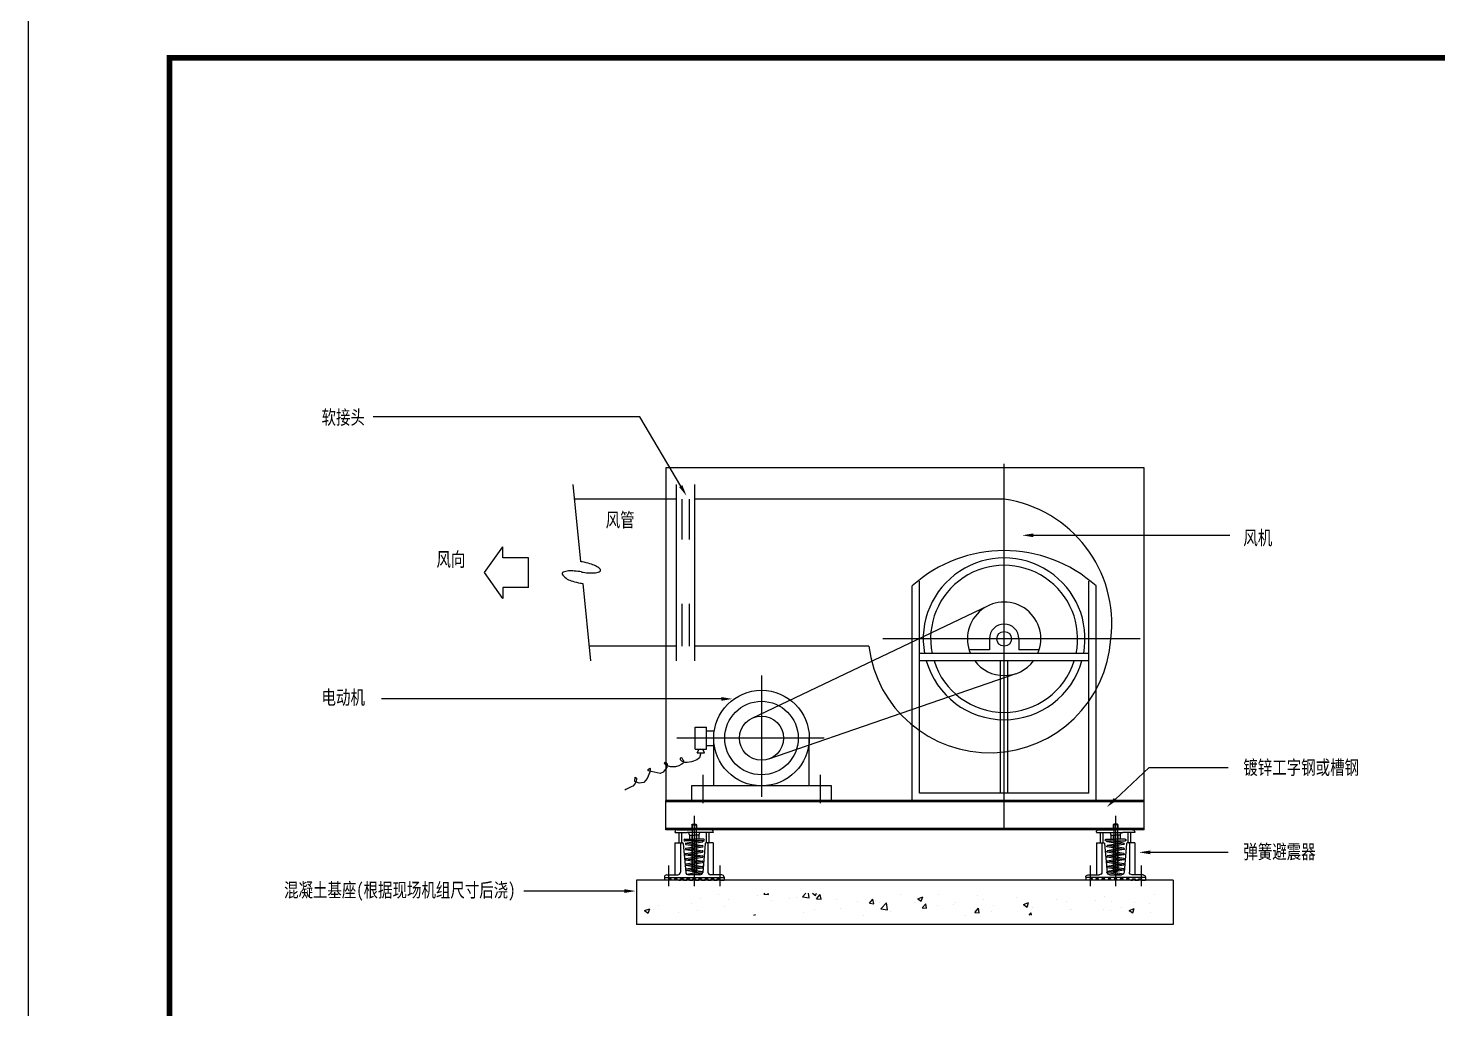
# Model space of a CAD drawing. Extents: x 2246048 to 2442613, y -66234 to 220766.
# Drawn here: x 2358513 to 2383435, y 143553 to 160891 of the extents above; entities that cross this region are included whole.
import ezdxf
from ezdxf.enums import TextEntityAlignment as Align

# ---------------------------------------------------------------- set-up
doc = ezdxf.new("R2010")
doc.units = 0
doc.header["$LTSCALE"] = 1000
doc.header["$MEASUREMENT"] = 0
for name, pattern in [('CENTER', [0]), ('CENTER2', [1.125, 0.75, -0.125, 0.125, -0.125]), ('DASHDOT', [1, 0.5, -0.25, 0, -0.25])]:
    doc.linetypes.add(name, pattern=pattern)
doc.layers.get('0').update_dxf_attribs({"color": 8})
for name, color, linetype in [('BASE', 7, 'Continuous'), ('CNTXT', 50, 'Continuous'), ('EGTXT', 7, 'Continuous'), ('EQU', 4, 'Continuous'), ('J-图框线', 4, 'Continuous'), ('TEXT', 8, 'Continuous')]:
    doc.layers.add(name, color=color, linetype=linetype)
doc.styles.add('黑体', font='simhei.ttf')

# ---------------------------------------------------------------- blocks, each defined once
blk = doc.blocks.new('A$C33124586')
at = {"layer": 'BASE'}
for p, q in [((11.5, 50), (26.4, 50)), ((24.3, 54.3), (24.7, 54.8)), ((24.3, 54.3), (24.3, 50)), ((24.3, 54.3), (28.5, 54.3)), ((24.3, 54.3), (28.5, 54.3)), ((24.7, 54.8), (28, 54.8)), ((41.2, 50), (26.4, 50)), ((28, 54.8), (28.5, 54.3)), ((28.5, 54.3), (28.5, 50)), ((9.4, 47.9), (9.4, 47.6)), ((9.4, 38.3), (9.4, 10.1)), ((9.4, 38.3), (16.1, 38.3)), ((9.5, 47.6), (20.1, 47.6)), ((13, 38.3), (13, 47.6)), ((14.2, 37.7), (14.2, 12.5)), ((15.4, 38.3), (15.4, 47.6)), ((16.7, 37.7), (18.9, 12.3)), ((18, 41.6), (26.4, 41.6)), ((34.8, 40.1), (18, 40.1)), ((19.7, 38.1), (33.7, 35.9)), ((43.3, 47.6), (20.1, 47.6)), ((20.2, 38.3), (31.2, 40.1)), ((22.2, 45.5), (22.2, 41.6)), ((22.2, 45.2), (26.4, 45.2)), ((23, 37.6), (33.7, 39.3)), ((24.3, 45.2), (24.3, 41.6)), ((30.6, 45.2), (26.4, 45.2)), ((34.8, 41.6), (26.4, 41.6)), ((28.3, 40.1), (29.8, 39.9)), ((28.5, 45.2), (28.5, 41.6)), ((30.6, 45.5), (30.6, 41.6)), ((36.1, 37.7), (33.9, 12.3)), ((43.3, 38.3), (36.7, 38.3)), ((37.3, 38.3), (37.3, 47.6)), ((38.5, 37.7), (38.5, 12.5)), ((39.7, 38.3), (39.7, 47.6)), ((43.3, 47.9), (43.3, 47.6)), ((43.3, 38.3), (43.3, 10.1)), ((19.1, 37), (29.8, 35.3)), ((19.1, 33.6), (33.5, 35.9)), ((19.1, 32.4), (29.8, 30.7)), ((19.1, 29), (33.5, 31.3)), ((19.1, 27.9), (29.8, 26.2)), ((19.1, 24.5), (33.5, 26.8)), ((19.3, 32.4), (33.7, 34.7)), ((19.3, 27.9), (33.7, 30.1)), ((19.3, 23.3), (33.7, 25.6)), ((23, 33), (33.7, 31.3)), ((23, 28.4), (33.7, 26.8)), ((24.3, 36.9), (24.3, 13.5)), ((28.5, 36.9), (28.5, 13.5)), ((19.1, 23.3), (29.8, 21.6)), ((19.1, 19.9), (33.5, 22.2)), ((19.1, 18.7), (29.8, 17)), ((19.1, 15.3), (33.5, 17.6)), ((19.1, 14.2), (29.8, 12.5)), ((19.3, 18.7), (33.7, 21)), ((19.3, 14.2), (33.7, 16.4)), ((19.5, 10.8), (33.5, 13.1)), ((23, 23.9), (33.7, 22.2)), ((23, 19.3), (33.7, 17.6)), ((23, 14.7), (33.7, 13.1)), ((24.3, 13.5), (28.5, 13.5)), ((24.3, 13.5), (24.7, 13.1)), ((24.7, 13.1), (28, 13.1)), ((28, 13.1), (28.5, 13.5)), ((0, 8), (0, 5.3)), ((0, 7.7), (52.8, 7.7)), ((2.1, 10.1), (11.8, 10.1)), ((31.5, 10.1), (21.3, 10.1)), ((22.4, 10.1), (33.7, 11.9)), ((50.7, 10.1), (40.9, 10.1)), ((52.8, 8), (52.8, 5.3))]:
    blk.add_line(p, q, dxfattribs=at)
at = {"layer": 'BASE', "color": 5}
for p, q in [((24.7, 54.8), (24.7, 13.1)), ((28, 54.8), (28, 13.1))]:
    blk.add_line(p, q, dxfattribs=at)
at = {"layer": 'BASE', "color": 5, "linetype": 'CENTER2'}
for p, q in [((26.4, 62.2), (26.4, 0)), ((3.7, 18.3), (3.7, 0)), ((49, 18.3), (49, 0))]:
    blk.add_line(p, q, dxfattribs=at)
at = {"layer": 'BASE'}
for points in [[(12.9, 5.3), (11.4, 5.3), (11.4, 6.5), (9, 6.5), (9, 5.3), (6, 5.3), (6, 6.5), (3.6, 6.5), (3.6, 5.3), (0, 5.3)], [(12.9, 5.3), (14.4, 5.3), (14.4, 6.5), (16.8, 6.5), (16.8, 5.3), (19.8, 5.3), (19.8, 6.5), (22.2, 6.5), (22.2, 5.3), (25.2, 5.3), (25.2, 6.5), (27.6, 6.5), (27.6, 5.3), (30.6, 5.3), (30.6, 6.5), (33, 6.5), (33, 5.3), (36, 5.3), (36, 6.5), (38.4, 6.5), (38.4, 5.3), (41.4, 5.3), (41.4, 6.5), (43.8, 6.5), (43.8, 5.3), (46.8, 5.3), (46.8, 6.5), (49.2, 6.5), (49.2, 5.3), (52.8, 5.3)]]:
    blk.add_lwpolyline(points, dxfattribs=at)
for centre, radius, start, end in [((11.5, 47.9), 2.1, 90, 180), ((41.2, 47.9), 2.1, 0, 90), ((13.6, 37.7), 0.6, 0, 90), ((14.8, 37.7), 0.6, 90, 180), ((16.1, 37.7), 0.6, 4.8645, 90), ((18, 40.8), 0.75, 90, 270), ((19.2, 37.6), 0.6, 81, 279), ((20.1, 45.5), 2.1, 0, 90), ((32.7, 45.5), 2.1, 90, 180), ((33.6, 39.9), 0.6, 279, 22.1431), ((34.8, 40.8), 0.75, 270, 90), ((36.7, 37.7), 0.6, 90, 175.1355), ((37.9, 37.7), 0.6, 0, 90), ((39.1, 37.7), 0.6, 90, 180), ((19.2, 33), 0.6, 99, 279), ((19.2, 28.4), 0.6, 99, 279), ((33.6, 35.3), 0.6, 279, 99), ((33.6, 30.7), 0.6, 279, 99), ((33.6, 26.2), 0.6, 279, 99), ((11.8, 12.5), 2.4, 270, 360), ((19.2, 23.9), 0.6, 99, 279), ((19.2, 19.3), 0.6, 99, 279), ((19.2, 14.7), 0.6, 99, 279), ((33.6, 21.6), 0.6, 261, 99), ((33.6, 17), 0.6, 279, 99), ((33.6, 12.5), 0.6, 279, 99), ((40.9, 12.5), 2.4, 180, 270), ((2.1, 8), 2.1, 90, 180), ((21.3, 12.5), 2.4, 184.8645, 270), ((31.5, 12.5), 2.4, 270, 355.1355), ((50.7, 8), 2.1, 0, 90)]:
    blk.add_arc(centre, radius, start, end, dxfattribs=at)
blk = doc.blocks.new('*X2838')
at = {"color": 0}
for p, q in [((83.35, 88.36), (83.35, 88.36)), ((89.55, 88.37), (89.66, 88.5)), ((89.55, 88.37), (90.15, 88.32)), ((89.94, 88.43), (89.94, 88.43)), ((90.15, 88.32), (90.12, 88.5)), ((94.79, 88.02), (95.26, 88.5)), ((95.68, 87.88), (95.61, 88.5)), ((96.14, 88.5), (96.58, 88.2)), ((96.58, 88.2), (96.68, 88.5)), ((96.72, 87.74), (97.21, 88.32)), ((96.85, 88.3), (96.85, 88.3)), ((97.32, 87.69), (97.21, 88.32)), ((108.14, 88.3), (108.14, 88.3)), ((113.28, 88.35), (113.28, 88.35)), ((142.71, 88.34), (142.71, 88.34)), ((73.31, 86.12), (74.01, 86.38)), ((73.81, 85.78), (74.01, 86.38)), ((74.56, 86.33), (74.56, 86.33)), ((75.16, 86.8), (75.16, 86.8)), ((79.69, 87.04), (79.69, 87.04)), ((80.99, 87.8), (80.99, 87.8)), ((84.24, 86.64), (84.24, 86.64)), ((84.74, 87.68), (84.74, 87.68)), ((88.69, 88.14), (88.69, 88.14)), ((90.56, 87.48), (90.56, 87.48)), ((93.06, 87.81), (93.06, 87.81)), ((94.03, 87.91), (94.03, 87.91)), ((94.79, 88.02), (95.68, 87.88)), ((96.47, 86.3), (96.47, 86.3)), ((96.72, 87.74), (97.32, 87.69)), ((99.37, 87.69), (99.37, 87.69)), ((100, 86.44), (100, 86.44)), ((102.3, 87.3), (102.3, 87.3)), ((103.9, 87.12), (104.38, 87.69)), ((103.9, 87.12), (104.49, 87.06)), ((104.49, 87.06), (104.38, 87.69)), ((104.71, 87.46), (104.71, 87.46)), ((105.2, 87.19), (105.2, 87.19)), ((105.46, 86.36), (106.24, 87.17)), ((105.46, 86.36), (106.35, 86.22)), ((106.35, 86.22), (106.24, 87.17)), ((110.05, 87.24), (110.05, 87.24)), ((110.33, 87.9), (110.33, 87.9)), ((110.46, 87.74), (111.16, 88.01)), ((110.46, 87.74), (110.95, 87.4)), ((110.95, 87.4), (111.16, 88.01)), ((111.07, 86.49), (111.55, 87.06)), ((111.07, 86.49), (111.67, 86.44)), ((111.67, 86.44), (111.55, 87.06)), ((113.14, 86.85), (113.14, 86.85)), ((115.38, 87.01), (115.38, 87.01)), ((115.65, 87.18), (115.65, 87.18)), ((118.24, 85.86), (118.72, 86.44)), ((118.61, 88.13), (118.61, 88.13)), ((118.84, 85.81), (118.72, 86.44)), ((119.43, 87.68), (119.43, 87.68)), ((120.72, 86.79), (120.72, 86.79)), ((123.95, 87.9), (123.95, 87.9)), ((124.83, 86.94), (125.53, 87.21)), ((124.83, 86.94), (125.33, 86.6)), ((125.33, 86.6), (125.53, 87.21)), ((125.59, 86.66), (125.59, 86.66)), ((126.06, 86.56), (126.06, 86.56)), ((129.29, 87.68), (129.29, 87.68)), ((130.64, 87.3), (130.64, 87.3)), ((131.05, 86.34), (131.05, 86.34)), ((131.4, 86.33), (131.4, 86.33)), ((134.63, 87.45), (134.63, 87.45)), ((135.83, 88.05), (135.83, 88.05)), ((136.88, 87.34), (136.88, 87.34)), ((138.23, 86.56), (138.23, 86.56)), ((139.2, 86.14), (139.9, 86.41)), ((139.7, 85.8), (139.9, 86.41)), ((139.97, 87.23), (139.97, 87.23)), ((142.01, 87.05), (142.01, 87.05)), ((73.31, 86.12), (73.81, 85.78)), ((77.95, 85.82), (77.95, 85.82)), ((80.46, 86.15), (80.46, 86.15)), ((88.17, 85.5), (88.38, 85.58)), ((88.36, 85.5), (88.38, 85.58)), ((94.95, 85.8), (94.95, 85.8)), ((103.04, 85.52), (103.04, 85.52)), ((106.83, 86.02), (106.83, 86.02)), ((116.9, 85.5), (116.92, 85.52)), ((116.92, 85.5), (116.92, 85.52)), ((118.24, 85.86), (118.84, 85.81)), ((120.45, 85.96), (120.45, 85.96)), ((125.64, 85.5), (125.9, 85.81)), ((125.95, 85.5), (125.9, 85.81)), ((135.72, 86.23), (135.72, 86.23)), ((136.74, 86.11), (136.74, 86.11)), ((139.2, 86.14), (139.7, 85.8)), ((142.07, 85.88), (142.07, 85.88))]:
    blk.add_line(p, q, dxfattribs=at)

msp = doc.modelspace()

# ---------------------------------------------------------------- linework, layer by layer
at = {"color": 21, "linetype": 'CENTER'}
for p, q in [((2375767.903, 146714.707), (2375767.903, 153186.852)), ((2378172.903, 150094.707), (2373622.903, 150094.707))]:
    msp.add_line(p, q, dxfattribs=at)
at = {"layer": 'EGTXT', "color": 1}
for p, q in [((2369324.953, 154017.257), (2364613.911, 154017.257)), ((2370050.194, 152794.415), (2369324.953, 154017.257)), ((2376284.567, 151924.961), (2379755.55, 151924.961)), ((2370765.873, 149031.91), (2364758.018, 149031.91)), ((2377730.417, 147256.653), (2378333.69, 147817.861)), ((2378333.69, 147817.861), (2379729.698, 147817.861)), ((2378352.726, 146319.674), (2379729.698, 146319.674)), ((2369053.98, 145634.821), (2367275.394, 145634.821))]:
    msp.add_line(p, q, dxfattribs=at)
for points in [[(2370078.864, 152811.419), (2370021.524, 152777.411), (2370152.216, 152622.393)], [(2376284.567, 151891.628), (2376284.567, 151958.295), (2376084.567, 151924.961)], [(2370765.873, 149065.243), (2370765.873, 148998.576), (2370965.873, 149031.91)], [(2377753.121, 147232.247), (2377707.713, 147281.059), (2377583.982, 147120.429)], [(2378352.726, 146286.34), (2378352.726, 146353.007), (2378152.726, 146319.674)], [(2369053.98, 145668.154), (2369053.98, 145601.487), (2369253.98, 145634.821)]]:
    msp.add_solid(points, dxfattribs=at)
at = {"layer": 'EQU'}
for p, q in [((2368143.329, 152824.707), (2368279.829, 151459.707)), ((2369972.903, 149704.707), (2369972.903, 152824.707)), ((2370297.903, 149704.707), (2370297.903, 152824.707)), ((2369972.903, 152564.707), (2368169.329, 152564.707)), ((2370070.403, 152564.707), (2370070.403, 151849.707)), ((2370200.403, 152564.707), (2370200.403, 151849.707)), ((2375767.903, 152564.707), (2370297.903, 152564.707)), ((2368318.547, 151072.529), (2368455.329, 149704.707)), ((2374272.903, 147364.707), (2374272.903, 151111.223)), ((2377262.903, 147364.707), (2377262.903, 151111.223)), ((2374142.903, 147234.707), (2374142.903, 151028.988)), ((2377392.903, 147234.707), (2377392.903, 151028.988)), ((2370070.403, 150712.207), (2370070.403, 149964.707)), ((2370200.403, 150712.207), (2370200.403, 149964.707)), ((2371310.22, 148691.819), (2375488.432, 150681.56)), ((2375507.903, 150094.707), (2375507.903, 149899.707)), ((2376027.903, 150094.707), (2376027.903, 149899.707)), ((2369972.903, 149964.707), (2368429.329, 149964.707)), ((2373375.009, 149964.707), (2370297.903, 149964.707)), ((2377262.903, 149834.707), (2374272.903, 149834.707)), ((2375507.903, 149899.707), (2375147.842, 149899.707)), ((2376387.963, 149899.707), (2376027.903, 149899.707)), ((2377262.903, 149704.707), (2374272.903, 149704.707)), ((2375702.903, 147364.707), (2375702.903, 149704.707)), ((2375832.903, 147364.707), (2375832.903, 149704.707)), ((2371605.089, 147971.029), (2375979.88, 149480.244)), ((2370307.903, 148534.707), (2370502.903, 148534.707)), ((2370307.903, 148144.707), (2370307.903, 148534.707)), ((2370502.903, 148144.707), (2370502.903, 148534.707)), ((2370502.903, 148469.707), (2370642.962, 148469.707)), ((2370632.903, 147494.707), (2370632.903, 148339.707)), ((2372322.903, 147494.707), (2372322.903, 148339.707)), ((2370307.903, 148144.707), (2370502.903, 148144.707)), ((2370340.403, 148079.707), (2370372.903, 148144.707)), ((2370340.403, 148079.707), (2370470.403, 148079.707)), ((2370470.403, 148079.707), (2370437.903, 148144.707)), ((2370502.903, 148209.707), (2370642.962, 148209.707)), ((2372712.903, 147494.707), (2370242.903, 147494.707)), ((2370242.903, 147494.707), (2370242.903, 147234.707)), ((2372712.903, 147234.707), (2372712.903, 147494.707)), ((2377262.903, 147364.707), (2374272.903, 147364.707)), ((2369787.903, 146714.707), (2369787.903, 147234.707)), ((2378241.855, 147234.707), (2369787.903, 147234.707)), ((2378241.855, 146714.707), (2378241.855, 147234.707)), ((2378241.855, 146714.707), (2369787.903, 146714.707)), ((2378757.903, 145825.707), (2369267.903, 145825.707)), ((2369267.903, 145825.707), (2369267.903, 145045.707)), ((2378757.903, 145825.707), (2378757.903, 145045.707)), ((2378757.903, 145045.707), (2369267.903, 145045.707))]:
    msp.add_line(p, q, dxfattribs=at)
at = {"layer": 'EQU', "linetype": 'CENTER'}
for p, q in [((2371477.903, 149444.707), (2371477.903, 147299.707)), ((2372582.903, 148339.707), (2369982.903, 148339.707))]:
    msp.add_line(p, q, dxfattribs=at)
at = {"layer": 'EQU', "linetype": 'DASHDOT'}
for p, q in [((2370437.903, 147689.707), (2370437.903, 146974.707)), ((2372517.903, 147689.707), (2372517.903, 146974.707))]:
    msp.add_line(p, q, dxfattribs=at)
at = {"layer": 'EQU', "color": 9}
for p, q in [((2378241.855, 147209.707), (2369787.903, 147209.707)), ((2378241.855, 146739.707), (2369787.903, 146739.707))]:
    msp.add_line(p, q, dxfattribs=at)
at = {"layer": 'EQU'}
msp.add_lwpolyline([(2369787.903, 147234.707), (2378241.855, 147234.707), (2378241.855, 153118.132), (2369787.903, 153118.132)], close=True, dxfattribs=at)
for points in [[(2368298.119, 151276.805, 0.024806516), (2368167.472, 151293.625, 0.036589283), (2368064.169, 151294.171, 0.076389681), (2367972.423, 151273.621, 0.258772678), (2367953.648, 151250.943, 0.258772678), (2367962.946, 151223.009, 0.066195761), (2368043.119, 151149.904, 0.036589283), (2368139.62, 151113.039, 0.026672719), (2368277.236, 151079.591, 0.023933121)], [(2368298.201, 151275.991, 0.022265497), (2368415.555, 151261.489, 0.036589283), (2368518.857, 151260.943, 0.076389681), (2368610.604, 151281.492, 0.258772678), (2368629.379, 151304.17, 0.258772678), (2368620.08, 151332.104, 0.076389681), (2368541.983, 151384.455, 0.036589283), (2368445.482, 151421.32, 0.026672719), (2368307.866, 151454.768, 0.005358064), (2368279.829, 151459.707, 0.036589283)], [(2368277.236, 151079.591, 0.00788818), (2368318.547, 151072.529, 0.036589283)]]:
    msp.add_lwpolyline(points, format="xyb", dxfattribs=at)
msp.add_lwpolyline([(2370405.403, 148079.707), (2370383.105, 147991.298), (2370332.482, 147957.562), (2370278.484, 147930.573), (2370241.36, 147920.452), (2370163.737, 147906.958), (2370123.238, 147910.332), (2370069.24, 147930.573), (2370045.616, 147957.562), (2370045.616, 147984.551), (2370055.74, 147994.672), (2370069.24, 147991.298), (2370089.489, 147957.562), (2370096.239, 147944.068), (2370086.115, 147890.09), (2370055.74, 147869.848), (2370015.242, 147846.233), (2369957.869, 147832.739), (2369866.746, 147832.739), (2369799.249, 147856.354), (2369762.125, 147893.464), (2369775.624, 147917.079), (2369812.748, 147879.969), (2369805.998, 147819.244), (2369758.75, 147758.519), (2369738.5, 147738.278), (2369684.502, 147711.289), (2369471.884, 147758.519), (2369471.884, 147782.134), (2369502.258, 147805.75), (2369509.008, 147802.376), (2369505.633, 147734.904), (2369458.384, 147623.575), (2369397.636, 147552.729), (2369316.639, 147542.608), (2369235.641, 147572.971), (2369245.766, 147650.564), (2369269.39, 147630.322), (2369269.39, 147606.707), (2369262.64, 147583.092), (2369242.391, 147535.861), (2369201.892, 147488.631), (2369171.518, 147475.136), (2369077.021, 147427.906), (2369060.147, 147417.785)], dxfattribs=at)
for centre, radius in [((2375767.903, 150094.707), 130), ((2371477.903, 148339.707), 845), ((2371477.903, 148339.707), 650), ((2371477.903, 148339.707), 390)]:
    msp.add_circle(centre, radius, dxfattribs=at)
for centre, radius, start, end in [((2375448.408, 150366.606), 2221.199, 352.9687388, 81.7299593), ((2375767.903, 149231.777), 2422.931, 47.8807866, 132.1192134), ((2375767.903, 150094.707), 1430, 349.5243183, 190.4756817), ((2375767.903, 150094.707), 1300, 348.463041, 191.536959), ((2375767.903, 150094.707), 650, 336.4218215, 203.5781785), ((2375767.903, 150094.707), 260, 0, 180), ((2375507.903, 150228.901), 2149.194, 187.0610485, 356.4201788), ((2375767.903, 150094.707), 1430, 195.8266201, 344.1733799), ((2375767.903, 150094.707), 1300, 197.4576031, 342.5423969), ((2375767.903, 150094.707), 650, 216.8698976, 323.1301024)]:
    msp.add_arc(centre, radius, start, end, dxfattribs=at)
at = {"layer": 'J-图框线'}
msp.add_lwpolyline([(2358512.576, 101965.792), (2442612.576, 101965.792), (2442612.576, 161365.792), (2358512.576, 161365.792)], close=True, dxfattribs=at)
at = {"layer": 'J-图框线', "const_width": 100}
msp.add_lwpolyline([(2361012.576, 102965.792), (2441612.576, 102965.792), (2441612.576, 160365.792), (2361012.576, 160365.792)], close=True, dxfattribs=at)
at = {"layer": 'TEXT'}
for p, q in [((2366580.268, 151264.707), (2366905.268, 151719.707)), ((2366905.268, 151524.707), (2366905.268, 151719.707)), ((2367360.268, 151524.707), (2366905.268, 151524.707)), ((2367360.268, 151004.707), (2367360.268, 151524.707)), ((2366905.268, 150809.707), (2366580.268, 151264.707)), ((2366905.268, 151004.707), (2366905.268, 150809.707)), ((2367360.268, 151004.707), (2366905.268, 151004.707))]:
    msp.add_line(p, q, dxfattribs=at)

# ---------------------------------------------------------------- block references
at = {"xscale": 130, "yscale": 130, "zscale": 130}
msp.add_blockref('*X2838', (2359879.422, 134093.048), dxfattribs=at)
at = {"layer": 'EGTXT', "yscale": 20, "zscale": 20}
for p, xscale in [((2369759.903, 145719.979), 20), ((2378265.903, 145719.979), -20)]:
    msp.add_blockref('A$C33124586', p, dxfattribs=dict(at, xscale=xscale))

# ---------------------------------------------------------------- texts
at = {"layer": 'CNTXT', "linetype": 'Continuous', "style": '黑体', "width": 0.75}
for s, p in [('软接头', (2363699.075, 153886.594)), ('风管', (2368721.952, 152072.412)), ('风向', (2365730.996, 151374.98)), ('电动机', (2363699.075, 148934.372)), ('混凝土基座(根据现场机组尺寸后浇)', (2363035.853, 145528.211))]:
    msp.add_text(s, height=250, dxfattribs=at).set_placement(p)
for s, p in [('风机', (2379996.477, 151880.97)), ('镀锌工字钢或槽钢', (2379996.477, 147820.125)), ('弹簧避震器', (2379996.477, 146330.786))]:
    msp.add_text(s, height=250, dxfattribs=at).set_placement(p, align=Align.MIDDLE_LEFT)

doc.saveas('drawing.dxf')
